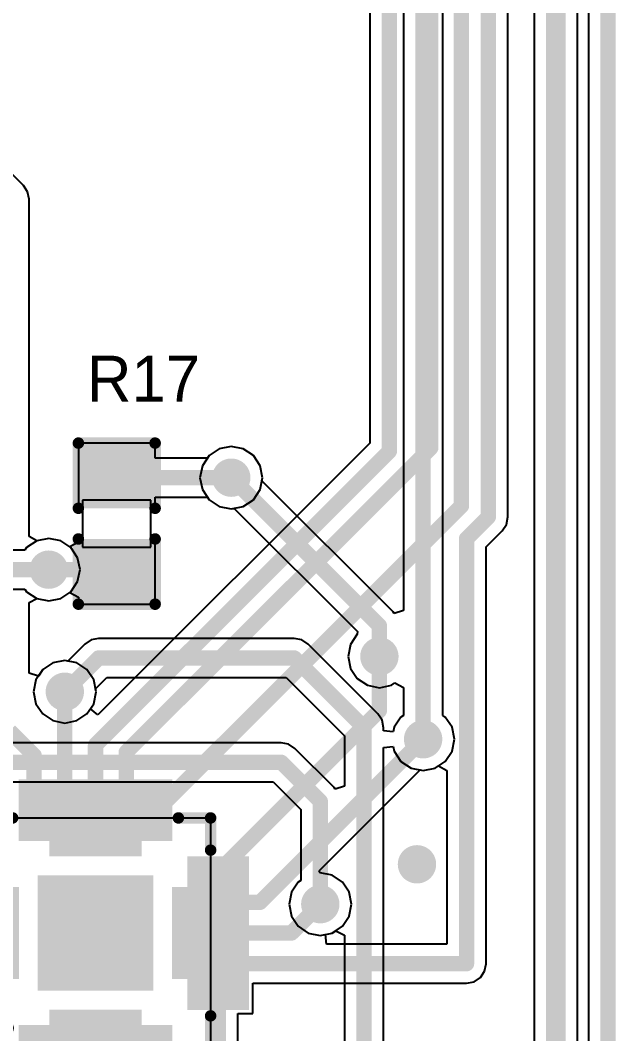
# Model space of a CAD drawing. Extents: x 10.58 to 11.54, y 9.91 to 15.27.
# Drawn here: x 11.234 to 11.539, y 13.486 to 14.007 of the extents above; entities that cross this region are included whole.
import ezdxf

# ---------------------------------------------------------------- set-up
doc = ezdxf.new("R2010")
doc.units = 0
doc.layers.get('0').update_dxf_attribs({"linetype": 'CONTINUOUS'})
for name, color, linetype in [('BOTTOMLAYER', 5, 'CONTINUOUS'), ('KEEPOUTLAYER', 6, 'CONTINUOUS'), ('MULTILAYER', 9, 'CONTINUOUS'), ('TOPLAYER', 1, 'CONTINUOUS'), ('TOPOVERLAY', 2, 'CONTINUOUS'), ('TOPPASTE', 8, 'CONTINUOUS'), ('TOPSOLDER', 216, 'CONTINUOUS'), ('VIAHOLELAYER', 16, 'CONTINUOUS')]:
    doc.layers.add(name, color=color, linetype=linetype)

# ---------------------------------------------------------------- blocks, each defined once
blk = doc.blocks.new('R_0402_43')
at = {"layer": 'TOPLAYER'}
for p, q in [((0.017, 0.0175), (-0.007, 0.0175)), ((-0.007, 0.0175), (-0.007, -0.0175)), ((0.017, -0.0175), (0.017, 0.0175)), ((-0.007, -0.0175), (0.017, -0.0175))]:
    blk.add_line(p, q, dxfattribs=at)
for points in [[(-0.006811, -0.01378), (-0.006811, 0.01378), (-0.030433, -0.01378), (-0.030433, 0.01378)], [(0.040433, -0.01378), (0.040433, 0.01378), (0.016811, -0.01378), (0.016811, 0.01378)]]:
    blk.add_solid(points, dxfattribs=at)
at = {"layer": 'TOPOVERLAY', "const_width": 0.005906}
for points in [[(-0.036339, -0.019685), (-0.036339, 0.019685)], [(-0.002874, 0.019685), (-0.036339, 0.019685)], [(0.046339, 0.019685), (0.012874, 0.019685)], [(0.046339, -0.019685), (0.046339, 0.019685)], [(-0.002874, -0.019685), (-0.036339, -0.019685)], [(0.046339, -0.019685), (0.012874, -0.019685)]]:
    blk.add_lwpolyline(points, dxfattribs=at)
at = {"layer": 'TOPOVERLAY', "const_width": 0.002953}
for points in [[(-0.037815, 0.019685, 1), (-0.034862, 0.019685, 1)], [(-0.037815, 0.019685, 1), (-0.034862, 0.019685, 1)], [(-0.00435, 0.019685, 1), (-0.001398, 0.019685, 1)], [(0.011398, 0.019685, 1), (0.01435, 0.019685, 1)], [(0.044862, 0.019685, 1), (0.047815, 0.019685, 1)], [(0.044862, 0.019685, 1), (0.047815, 0.019685, 1)], [(-0.037815, -0.019685, 1), (-0.034862, -0.019685, 1)], [(-0.037815, -0.019685, 1), (-0.034862, -0.019685, 1)], [(-0.00435, -0.019685, 1), (-0.001398, -0.019685, 1)], [(0.011398, -0.019685, 1), (0.01435, -0.019685, 1)], [(0.044862, -0.019685, 1), (0.047815, -0.019685, 1)], [(0.044862, -0.019685, 1), (0.047815, -0.019685, 1)]]:
    blk.add_lwpolyline(points, format="xyb", close=True, dxfattribs=at)
at = {"layer": 'TOPPASTE'}
for points in [[(-0.006811, -0.01378), (-0.006811, 0.01378), (-0.030433, -0.01378), (-0.030433, 0.01378)], [(0.040433, -0.01378), (0.040433, 0.01378), (0.016811, -0.01378), (0.016811, 0.01378)]]:
    blk.add_solid(points, dxfattribs=at)
at = {"layer": 'TOPSOLDER'}
for points in [[(-0.002811, -0.01778), (-0.002811, 0.01778), (-0.034433, -0.01778), (-0.034433, 0.01778)], [(0.044433, -0.01778), (0.044433, 0.01778), (0.012811, -0.01778), (0.012811, 0.01778)]]:
    blk.add_solid(points, dxfattribs=at)
blk = doc.blocks.new('QFN_20_0_4___62')
at = {"layer": 'TOPLAYER'}
for points in [[(-0.027559, 0.051181), (-0.027559, 0.074803), (-0.035433, 0.051181), (-0.035433, 0.074803)], [(-0.011811, 0.043307), (-0.011811, 0.074803), (-0.019685, 0.043307), (-0.019685, 0.074803)], [(0.003937, 0.043307), (0.003937, 0.074803), (-0.003937, 0.043307), (-0.003937, 0.074803)], [(0.019685, 0.043307), (0.019685, 0.074803), (0.011811, 0.043307), (0.011811, 0.074803)], [(0.035433, 0.051181), (0.035433, 0.074803), (0.027559, 0.051181), (0.027559, 0.074803)], [(-0.074803, 0.027559), (-0.051181, 0.027559), (-0.074803, 0.035433), (-0.051181, 0.035433)], [(0.051181, 0.027559), (0.074803, 0.027559), (0.051181, 0.035433), (0.074803, 0.035433)], [(-0.02559, -0.02559), (0.02559, -0.02559), (-0.02559, 0.02559), (0.02559, 0.02559)], [(-0.074803, 0.011811), (-0.043307, 0.011811), (-0.074803, 0.019685), (-0.043307, 0.019685)], [(0.043307, 0.011811), (0.074803, 0.011811), (0.043307, 0.019685), (0.074803, 0.019685)], [(-0.074803, -0.003937), (-0.043307, -0.003937), (-0.074803, 0.003937), (-0.043307, 0.003937)], [(0.043307, -0.003937), (0.074803, -0.003937), (0.043307, 0.003937), (0.074803, 0.003937)], [(-0.074803, -0.019685), (-0.043307, -0.019685), (-0.074803, -0.011811), (-0.043307, -0.011811)], [(0.043307, -0.019685), (0.074803, -0.019685), (0.043307, -0.011811), (0.074803, -0.011811)], [(-0.074803, -0.035433), (-0.051181, -0.035433), (-0.074803, -0.027559), (-0.051181, -0.027559)], [(0.051181, -0.035433), (0.074803, -0.035433), (0.051181, -0.027559), (0.074803, -0.027559)], [(-0.011811, -0.074803), (-0.011811, -0.043307), (-0.019685, -0.074803), (-0.019685, -0.043307)], [(0.003937, -0.074803), (0.003937, -0.043307), (-0.003937, -0.074803), (-0.003937, -0.043307)], [(0.019685, -0.074803), (0.019685, -0.043307), (0.011811, -0.074803), (0.011811, -0.043307)], [(-0.027559, -0.074803), (-0.027559, -0.051181), (-0.035433, -0.074803), (-0.035433, -0.051181)], [(0.035433, -0.074803), (0.035433, -0.051181), (0.027559, -0.074803), (0.027559, -0.051181)]]:
    blk.add_solid(points, dxfattribs=at)
at = {"layer": 'TOPOVERLAY'}
for points, const_width in [([(-0.060532, 0.059055, 1), (-0.057579, 0.059055, 1)], 0.002953), ([(-0.060532, 0.059055, 1), (-0.057579, 0.059055, 1)], 0.002953), ([(-0.043996, 0.059055, 1), (-0.041043, 0.059055, 1)], 0.002953), ([(0.041043, 0.059055, 1), (0.043996, 0.059055, 1)], 0.002953), ([(0.057579, 0.059055, 1), (0.060532, 0.059055, 1)], 0.002953), ([(0.057579, 0.059055, 1), (0.060532, 0.059055, 1)], 0.002953), ([(-0.060532, 0.04252, 1), (-0.057579, 0.04252, 1)], 0.002953), ([(0.057579, 0.04252, 1), (0.060532, 0.04252, 1)], 0.002953), ([(-0.060532, -0.04252, 1), (-0.057579, -0.04252, 1)], 0.002953), ([(0.057579, -0.04252, 1), (0.060532, -0.04252, 1)], 0.002953), ([(-0.044882, -0.048819, 1), (-0.052756, -0.048819, 1)], 0.006), ([(-0.054256, -0.048819, 1), (-0.051256, -0.048819, 1)], 0.003), ([(-0.046382, -0.048819, 1), (-0.043382, -0.048819, 1)], 0.003), ([(-0.060532, -0.059055, 1), (-0.057579, -0.059055, 1)], 0.002953), ([(-0.060532, -0.059055, 1), (-0.057579, -0.059055, 1)], 0.002953), ([(-0.043602, -0.059055, 1), (-0.04065, -0.059055, 1)], 0.002953), ([(0.041043, -0.059055, 1), (0.043996, -0.059055, 1)], 0.002953), ([(0.057579, -0.059055, 1), (0.060532, -0.059055, 1)], 0.002953), ([(0.057579, -0.059055, 1), (0.060532, -0.059055, 1)], 0.002953), ([(-0.066142, -0.067716, 1), (-0.074016, -0.067716, 1)], 0.007874), ([(-0.075984, -0.067716, 1), (-0.072047, -0.067716, 1)], 0.003937), ([(-0.06811, -0.067716, 1), (-0.064173, -0.067716, 1)], 0.003937)]:
    blk.add_lwpolyline(points, format="xyb", close=True, dxfattribs=dict(at, const_width=const_width))
at = {"layer": 'TOPOVERLAY', "const_width": 0.005906}
for points in [[(-0.059055, 0.04252), (-0.059055, 0.059055)], [(-0.059055, 0.059055), (-0.04252, 0.059055)], [(0.04252, 0.059055), (0.059055, 0.059055)], [(0.059055, 0.04252), (0.059055, 0.059055)], [(-0.059055, -0.059055), (-0.059055, -0.04252)], [(0.059055, -0.059055), (0.059055, -0.04252)], [(-0.059055, -0.059055), (-0.042126, -0.059055)], [(0.04252, -0.059055), (0.059055, -0.059055)]]:
    blk.add_lwpolyline(points, dxfattribs=at)
at = {"layer": 'TOPPASTE'}
for points in [[(-0.027559, 0.051181), (-0.027559, 0.074803), (-0.035433, 0.051181), (-0.035433, 0.074803)], [(-0.011811, 0.043307), (-0.011811, 0.074803), (-0.019685, 0.043307), (-0.019685, 0.074803)], [(0.003937, 0.043307), (0.003937, 0.074803), (-0.003937, 0.043307), (-0.003937, 0.074803)], [(0.019685, 0.043307), (0.019685, 0.074803), (0.011811, 0.043307), (0.011811, 0.074803)], [(0.035433, 0.051181), (0.035433, 0.074803), (0.027559, 0.051181), (0.027559, 0.074803)], [(-0.074803, 0.027559), (-0.051181, 0.027559), (-0.074803, 0.035433), (-0.051181, 0.035433)], [(0.051181, 0.027559), (0.074803, 0.027559), (0.051181, 0.035433), (0.074803, 0.035433)], [(-0.02559, -0.02559), (0.02559, -0.02559), (-0.02559, 0.02559), (0.02559, 0.02559)], [(-0.074803, 0.011811), (-0.043307, 0.011811), (-0.074803, 0.019685), (-0.043307, 0.019685)], [(0.043307, 0.011811), (0.074803, 0.011811), (0.043307, 0.019685), (0.074803, 0.019685)], [(-0.074803, -0.003937), (-0.043307, -0.003937), (-0.074803, 0.003937), (-0.043307, 0.003937)], [(0.043307, -0.003937), (0.074803, -0.003937), (0.043307, 0.003937), (0.074803, 0.003937)], [(-0.074803, -0.019685), (-0.043307, -0.019685), (-0.074803, -0.011811), (-0.043307, -0.011811)], [(0.043307, -0.019685), (0.074803, -0.019685), (0.043307, -0.011811), (0.074803, -0.011811)], [(-0.074803, -0.035433), (-0.051181, -0.035433), (-0.074803, -0.027559), (-0.051181, -0.027559)], [(0.051181, -0.035433), (0.074803, -0.035433), (0.051181, -0.027559), (0.074803, -0.027559)], [(-0.011811, -0.074803), (-0.011811, -0.043307), (-0.019685, -0.074803), (-0.019685, -0.043307)], [(0.003937, -0.074803), (0.003937, -0.043307), (-0.003937, -0.074803), (-0.003937, -0.043307)], [(0.019685, -0.074803), (0.019685, -0.043307), (0.011811, -0.074803), (0.011811, -0.043307)], [(-0.027559, -0.074803), (-0.027559, -0.051181), (-0.035433, -0.074803), (-0.035433, -0.051181)], [(0.035433, -0.074803), (0.035433, -0.051181), (0.027559, -0.074803), (0.027559, -0.051181)]]:
    blk.add_solid(points, dxfattribs=at)
at = {"layer": 'TOPSOLDER'}
for points in [[(-0.023559, 0.047181), (-0.023559, 0.078803), (-0.039433, 0.047181), (-0.039433, 0.078803)], [(-0.007811, 0.039307), (-0.007811, 0.078803), (-0.023685, 0.039307), (-0.023685, 0.078803)], [(0.007937, 0.039307), (0.007937, 0.078803), (-0.007937, 0.039307), (-0.007937, 0.078803)], [(0.023685, 0.039307), (0.023685, 0.078803), (0.007811, 0.039307), (0.007811, 0.078803)], [(0.039433, 0.047181), (0.039433, 0.078803), (0.023559, 0.047181), (0.023559, 0.078803)], [(-0.078803, 0.023559), (-0.047181, 0.023559), (-0.078803, 0.039433), (-0.047181, 0.039433)], [(0.047181, 0.023559), (0.078803, 0.023559), (0.047181, 0.039433), (0.078803, 0.039433)], [(-0.02959, -0.02959), (0.02959, -0.02959), (-0.02959, 0.02959), (0.02959, 0.02959)], [(-0.078803, 0.007811), (-0.039307, 0.007811), (-0.078803, 0.023685), (-0.039307, 0.023685)], [(0.039307, 0.007811), (0.078803, 0.007811), (0.039307, 0.023685), (0.078803, 0.023685)], [(-0.078803, -0.007937), (-0.039307, -0.007937), (-0.078803, 0.007937), (-0.039307, 0.007937)], [(0.039307, -0.007937), (0.078803, -0.007937), (0.039307, 0.007937), (0.078803, 0.007937)], [(-0.078803, -0.023685), (-0.039307, -0.023685), (-0.078803, -0.007811), (-0.039307, -0.007811)], [(0.039307, -0.023685), (0.078803, -0.023685), (0.039307, -0.007811), (0.078803, -0.007811)], [(-0.078803, -0.039433), (-0.047181, -0.039433), (-0.078803, -0.023559), (-0.047181, -0.023559)], [(0.047181, -0.039433), (0.078803, -0.039433), (0.047181, -0.023559), (0.078803, -0.023559)], [(-0.007811, -0.078803), (-0.007811, -0.039307), (-0.023685, -0.078803), (-0.023685, -0.039307)], [(0.007937, -0.078803), (0.007937, -0.039307), (-0.007937, -0.078803), (-0.007937, -0.039307)], [(0.023685, -0.078803), (0.023685, -0.039307), (0.007811, -0.078803), (0.007811, -0.039307)], [(-0.023559, -0.078803), (-0.023559, -0.047181), (-0.039433, -0.078803), (-0.039433, -0.047181)], [(0.039433, -0.078803), (0.039433, -0.047181), (0.023559, -0.078803), (0.023559, -0.047181)]]:
    blk.add_solid(points, dxfattribs=at)

msp = doc.modelspace()

# ---------------------------------------------------------------- linework, layer by layer
at = {"layer": 'BOTTOMLAYER'}
for p, q in [((11.525096, 15.092065), (11.525096, 12.651505)), ((11.450284, 13.649768), (11.450284, 14.920951)), ((11.430213, 14.916794), (11.430213, 13.703563)), ((11.335679, 13.78662), (11.33047, 13.783139)), ((11.341823, 13.787842), (11.335679, 13.78662)), ((11.347968, 13.78662), (11.341823, 13.787842)), ((11.353177, 13.783139), (11.347968, 13.78662)), ((11.33047, 13.783139), (11.326989, 13.77793)), ((11.356658, 13.77793), (11.353177, 13.783139)), ((11.326989, 13.77793), (11.325767, 13.771786)), ((11.35788, 13.771786), (11.356658, 13.77793)), ((11.325767, 13.771786), (11.326989, 13.765641)), ((11.357571, 13.77023), (11.35788, 13.771786)), ((11.424904, 13.702897), (11.357571, 13.77023)), ((11.326989, 13.765641), (11.33047, 13.760432)), ((11.33047, 13.760432), (11.335679, 13.756951)), ((11.335679, 13.756951), (11.341823, 13.755729)), ((11.341823, 13.755729), (11.343379, 13.756038)), ((11.343379, 13.756038), (11.406593, 13.692824)), ((11.242015, 13.739413), (11.236806, 13.735932)), ((11.24816, 13.740635), (11.242015, 13.739413)), ((11.254304, 13.739413), (11.24816, 13.740635)), ((11.259513, 13.735932), (11.254304, 13.739413)), ((11.235925, 13.734614), (11.215512, 13.734614)), ((11.236806, 13.735932), (11.235925, 13.734614)), ((11.262994, 13.730723), (11.259513, 13.735932)), ((11.264216, 13.724579), (11.262994, 13.730723)), ((11.262994, 13.718434), (11.264216, 13.724579)), ((11.259513, 13.713225), (11.262994, 13.718434)), ((11.215512, 13.714543), (11.235925, 13.714543)), ((11.235925, 13.714543), (11.236806, 13.713225)), ((11.236806, 13.713225), (11.242015, 13.709744)), ((11.254304, 13.709744), (11.259513, 13.713225)), ((11.242015, 13.709744), (11.24816, 13.708522)), ((11.24816, 13.708522), (11.254304, 13.709744)), ((11.425429, 13.702112), (11.424904, 13.702897)), ((11.430213, 13.703563), (11.425429, 13.702112)), ((11.406454, 13.691407), (11.402973, 13.686198)), ((11.406593, 13.692824), (11.406454, 13.691407)), ((11.266658, 13.686362), (11.257966, 13.67767)), ((11.269914, 13.688537), (11.266658, 13.686362)), ((11.273754, 13.689301), (11.269914, 13.688537)), ((11.374107, 13.689301), (11.273754, 13.689301)), ((11.377947, 13.688537), (11.374107, 13.689301)), ((11.381203, 13.686362), (11.377947, 13.688537)), ((11.41703, 13.650535), (11.381203, 13.686362)), ((11.402973, 13.686198), (11.401751, 13.680053)), ((11.401751, 13.680053), (11.402973, 13.673909)), ((11.250266, 13.676757), (11.245057, 13.673276)), ((11.256411, 13.677979), (11.250266, 13.676757)), ((11.257966, 13.67767), (11.256411, 13.677979)), ((11.245057, 13.673276), (11.241577, 13.668067)), ((11.272158, 13.663478), (11.277911, 13.669231)), ((11.277911, 13.669231), (11.36995, 13.669231)), ((11.36995, 13.669231), (11.399898, 13.639282)), ((11.402973, 13.673909), (11.406454, 13.6687)), ((11.241577, 13.668067), (11.240354, 13.661923)), ((11.406454, 13.6687), (11.411663, 13.665219)), ((11.411663, 13.665219), (11.417808, 13.663997)), ((11.417808, 13.663997), (11.423952, 13.665219)), ((11.423952, 13.665219), (11.425804, 13.666456)), ((11.425804, 13.666456), (11.430213, 13.664099)), ((11.430213, 13.664099), (11.430213, 13.649768)), ((11.240354, 13.661923), (11.241577, 13.655778)), ((11.271245, 13.655778), (11.272467, 13.661923)), ((11.272467, 13.661923), (11.272158, 13.663478)), ((11.241577, 13.655778), (11.245057, 13.650569)), ((11.267765, 13.650569), (11.271245, 13.655778)), ((11.245057, 13.650569), (11.250266, 13.647088)), ((11.262555, 13.647088), (11.267765, 13.650569)), ((11.418483, 13.64836), (11.41703, 13.650535)), ((11.419205, 13.647279), (11.418483, 13.64836)), ((11.428895, 13.648887), (11.425414, 13.643678)), ((11.430213, 13.649768), (11.428895, 13.648887)), ((11.451602, 13.648887), (11.450284, 13.649768)), ((11.455083, 13.643678), (11.451602, 13.648887)), ((11.250266, 13.647088), (11.256411, 13.645866)), ((11.256411, 13.645866), (11.262555, 13.647088)), ((11.419969, 13.643439), (11.419205, 13.647279)), ((11.419969, 13.641808), (11.419969, 13.643439)), ((11.425414, 13.643678), (11.424945, 13.641318)), ((11.456305, 13.637534), (11.455083, 13.643678)), ((11.399898, 13.639282), (11.399898, 13.613406)), ((11.424945, 13.641318), (11.419969, 13.641808)), ((11.367414, 13.635758), (11.116263, 13.635758)), ((11.371254, 13.634994), (11.367414, 13.635758)), ((11.37451, 13.632819), (11.371254, 13.634994)), ((11.394589, 13.61274), (11.37451, 13.632819)), ((11.419969, 13.633259), (11.424945, 13.633749)), ((11.419969, 13.21746), (11.419969, 13.633259)), ((11.424945, 13.633749), (11.425414, 13.631389)), ((11.455083, 13.631389), (11.456305, 13.637534)), ((11.425414, 13.631389), (11.428895, 13.62618)), ((11.451602, 13.62618), (11.455083, 13.631389)), ((11.428895, 13.62618), (11.434104, 13.622699)), ((11.434104, 13.622699), (11.440249, 13.621477)), ((11.440249, 13.621477), (11.446393, 13.622699)), ((11.446393, 13.622699), (11.451602, 13.62618)), ((11.116263, 13.615687), (11.363257, 13.615687)), ((11.363257, 13.615687), (11.377457, 13.601487)), ((11.395114, 13.611954), (11.394589, 13.61274)), ((11.399898, 13.613406), (11.395114, 13.611954)), ((11.377457, 13.601487), (11.377457, 13.565123)), ((11.377457, 13.565123), (11.376139, 13.564242)), ((11.376139, 13.564242), (11.372658, 13.559033)), ((11.372658, 13.559033), (11.371436, 13.552888)), ((11.371436, 13.552888), (11.372658, 13.546743)), ((11.372658, 13.546743), (11.376139, 13.541534)), ((11.376139, 13.541534), (11.381348, 13.538054)), ((11.393637, 13.538054), (11.395489, 13.539291)), ((11.395489, 13.539291), (11.399898, 13.536934)), ((11.381348, 13.538054), (11.387493, 13.536831)), ((11.387493, 13.536831), (11.393637, 13.538054)), ((11.399898, 13.536934), (11.399898, 13.21746))]:
    msp.add_line(p, q, dxfattribs=at)
at = {"layer": 'BOTTOMLAYER', "const_width": 0.007874}
for points in [[(11.440249, 13.637534), (11.440249, 14.920951)], [(11.341823, 13.771786), (11.417808, 13.695801)], [(11.203278, 13.724579), (11.24816, 13.724579)], [(11.417808, 13.680053), (11.417808, 13.695801)], [(11.256411, 13.661923), (11.273754, 13.679266)], [(11.273754, 13.679266), (11.374107, 13.679266)], [(11.374107, 13.679266), (11.409934, 13.643439)], [(11.409934, 13.205226), (11.409934, 13.643439)], [(11.104028, 13.625723), (11.367414, 13.625723)], [(11.367414, 13.625723), (11.387493, 13.605644)], [(11.387493, 13.552888), (11.387493, 13.605644)]]:
    msp.add_lwpolyline(points, dxfattribs=at)
at = {"layer": 'BOTTOMLAYER'}
for points, const_width in [([(11.336902, 13.771786, 1), (11.346745, 13.771786, 1)], 0.009843), ([(11.339855, 13.771786, 1), (11.343792, 13.771786, 1)], 0.003937), ([(11.243239, 13.724579, 1), (11.253081, 13.724579, 1)], 0.009843), ([(11.246191, 13.724579, 1), (11.250128, 13.724579, 1)], 0.003937), ([(11.415839, 13.695801, 1), (11.419776, 13.695801, 1)], 0.003937), ([(11.415839, 13.695801, 1), (11.419776, 13.695801, 1)], 0.003937), ([(11.412886, 13.680053, 1), (11.422729, 13.680053, 1)], 0.009843), ([(11.271786, 13.679266, 1), (11.275723, 13.679266, 1)], 0.003937), ([(11.271786, 13.679266, 1), (11.275723, 13.679266, 1)], 0.003937), ([(11.372138, 13.679266, 1), (11.376075, 13.679266, 1)], 0.003937), ([(11.372138, 13.679266, 1), (11.376075, 13.679266, 1)], 0.003937), ([(11.415839, 13.680053, 1), (11.419776, 13.680053, 1)], 0.003937), ([(11.25149, 13.661923, 1), (11.261332, 13.661923, 1)], 0.009843), ([(11.254442, 13.661923, 1), (11.258379, 13.661923, 1)], 0.003937), ([(11.407965, 13.643439, 1), (11.411902, 13.643439, 1)], 0.003937), ([(11.407965, 13.643439, 1), (11.411902, 13.643439, 1)], 0.003937), ([(11.435327, 13.637534, 1), (11.44517, 13.637534, 1)], 0.009843), ([(11.43828, 13.637534, 1), (11.442217, 13.637534, 1)], 0.003937), ([(11.365445, 13.625723, 1), (11.369382, 13.625723, 1)], 0.003937), ([(11.365445, 13.625723, 1), (11.369382, 13.625723, 1)], 0.003937), ([(11.385524, 13.605644, 1), (11.389461, 13.605644, 1)], 0.003937), ([(11.385524, 13.605644, 1), (11.389461, 13.605644, 1)], 0.003937), ([(11.432178, 13.57336, 1), (11.44202, 13.57336, 1)], 0.009843), ([(11.253831, 13.551707, 1), (11.263674, 13.551707, 1)], 0.009843), ([(11.280603, 13.551707, 1), (11.290445, 13.551707, 1)], 0.009843), ([(11.382571, 13.552888, 1), (11.392414, 13.552888, 1)], 0.009843), ([(11.385524, 13.552888, 1), (11.389461, 13.552888, 1)], 0.003937), ([(11.253831, 13.526116, 1), (11.263674, 13.526116, 1)], 0.009843), ([(11.280603, 13.526116, 1), (11.290445, 13.526116, 1)], 0.009843)]:
    msp.add_lwpolyline(points, format="xyb", close=True, dxfattribs=dict(at, const_width=const_width))
at = {"layer": 'KEEPOUTLAYER', "const_width": 0.007874}
msp.add_lwpolyline([(11.535131, 12.641469), (11.535131, 15.102101)], dxfattribs=at)
at = {"layer": 'MULTILAYER', "const_width": 0.009843}
for points in [[(11.336902, 13.771786, 1), (11.346745, 13.771786, 1)], [(11.243239, 13.724579, 1), (11.253081, 13.724579, 1)], [(11.412886, 13.680053, 1), (11.422729, 13.680053, 1)], [(11.25149, 13.661923, 1), (11.261332, 13.661923, 1)], [(11.435327, 13.637534, 1), (11.44517, 13.637534, 1)], [(11.432178, 13.57336, 1), (11.44202, 13.57336, 1)], [(11.253831, 13.551707, 1), (11.263674, 13.551707, 1)], [(11.280603, 13.551707, 1), (11.290445, 13.551707, 1)], [(11.382571, 13.552888, 1), (11.392414, 13.552888, 1)], [(11.253831, 13.526116, 1), (11.263674, 13.526116, 1)], [(11.280603, 13.526116, 1), (11.290445, 13.526116, 1)]]:
    msp.add_lwpolyline(points, format="xyb", close=True, dxfattribs=at)
at = {"layer": 'TOPLAYER'}
for p, q in [((11.525096, 15.092065), (11.525096, 13.314222)), ((11.519478, 13.316315), (11.519478, 14.813911)), ((11.49724, 14.809306), (11.49724, 13.341999)), ((11.483748, 13.751664), (11.483748, 14.796559)), ((11.41289, 14.106212), (11.41289, 13.789524)), ((11.23514, 13.921795), (11.184755, 13.97218)), ((11.237315, 13.918539), (11.23514, 13.921795)), ((11.238079, 13.914699), (11.237315, 13.918539)), ((11.237315, 13.918539), (11.237315, 13.918539)), ((11.237315, 13.918539), (11.237315, 13.918539)), ((11.237315, 13.918539), (11.237315, 13.918539)), ((11.237315, 13.918539), (11.237315, 13.918539)), ((11.237315, 13.918539), (11.237315, 13.918539)), ((11.237315, 13.918539), (11.237315, 13.918539)), ((11.237315, 13.918539), (11.237315, 13.918539)), ((11.237315, 13.918539), (11.237315, 13.918539)), ((11.237315, 13.918539), (11.237315, 13.918539)), ((11.237315, 13.918539), (11.237315, 13.918539)), ((11.237315, 13.918539), (11.237315, 13.918539)), ((11.237315, 13.918539), (11.237315, 13.918539)), ((11.237315, 13.918539), (11.237315, 13.918539)), ((11.237315, 13.918539), (11.237315, 13.918539)), ((11.237315, 13.918539), (11.237315, 13.918539)), ((11.237315, 13.918539), (11.237315, 13.918539)), ((11.237315, 13.918539), (11.237315, 13.918539)), ((11.237315, 13.918539), (11.237315, 13.918539)), ((11.237315, 13.918539), (11.237315, 13.918539)), ((11.238079, 13.741517), (11.238079, 13.914699)), ((11.302744, 13.789539), (11.263374, 13.789539)), ((11.263374, 13.789539), (11.263374, 13.754106)), ((11.41289, 13.789524), (11.273374, 13.650007)), ((11.302744, 13.781821), (11.302744, 13.789539)), ((11.335679, 13.78662), (11.33047, 13.783139)), ((11.341823, 13.787842), (11.335679, 13.78662)), ((11.347968, 13.78662), (11.341823, 13.787842)), ((11.353177, 13.783139), (11.347968, 13.78662)), ((11.329589, 13.781821), (11.302744, 13.781821)), ((11.33047, 13.783139), (11.329589, 13.781821)), ((11.356658, 13.77793), (11.353177, 13.783139)), ((11.35788, 13.771786), (11.356658, 13.77793)), ((11.356658, 13.765641), (11.35788, 13.771786)), ((11.353177, 13.760432), (11.356658, 13.765641)), ((11.302744, 13.754106), (11.302744, 13.76175)), ((11.302744, 13.76175), (11.329589, 13.76175)), ((11.329589, 13.76175), (11.33047, 13.760432)), ((11.33047, 13.760432), (11.335679, 13.756951)), ((11.347968, 13.756951), (11.353177, 13.760432)), ((11.263374, 13.754106), (11.265559, 13.754106)), ((11.265559, 13.754106), (11.265559, 13.742295)), ((11.300559, 13.742295), (11.300559, 13.754106)), ((11.300559, 13.754106), (11.302744, 13.754106)), ((11.335679, 13.756951), (11.341823, 13.755729)), ((11.341823, 13.755729), (11.347968, 13.756951)), ((11.480809, 13.744568), (11.482985, 13.747823)), ((11.482985, 13.747823), (11.483748, 13.751664)), ((11.483748, 13.751664), (11.483748, 13.751664)), ((11.483748, 13.751664), (11.483748, 13.751664)), ((11.483748, 13.751664), (11.483748, 13.751664)), ((11.483748, 13.751664), (11.483748, 13.751664)), ((11.483748, 13.751664), (11.483748, 13.751664)), ((11.483748, 13.751664), (11.483749, 13.751664)), ((11.483749, 13.751664), (11.483748, 13.751664)), ((11.483749, 13.751664), (11.483749, 13.751664)), ((11.483749, 13.751664), (11.483749, 13.751664)), ((11.483749, 13.751664), (11.483749, 13.751664)), ((11.483749, 13.751664), (11.483749, 13.751664)), ((11.483749, 13.751664), (11.483749, 13.751664)), ((11.483749, 13.751664), (11.483749, 13.751664)), ((11.483749, 13.751664), (11.483749, 13.751664)), ((11.483749, 13.751664), (11.483749, 13.751664)), ((11.483749, 13.751664), (11.483749, 13.751664)), ((11.483749, 13.751664), (11.483749, 13.751664)), ((11.483749, 13.751664), (11.483749, 13.751664)), ((11.483749, 13.751664), (11.483749, 13.751664)), ((11.483749, 13.751664), (11.483749, 13.751664)), ((11.483749, 13.751664), (11.483749, 13.751664)), ((11.483749, 13.751664), (11.483749, 13.751664)), ((11.483749, 13.751664), (11.483749, 13.751664)), ((11.483749, 13.751664), (11.483749, 13.751664)), ((11.483749, 13.751664), (11.483749, 13.751664)), ((11.483749, 13.751664), (11.483749, 13.751664)), ((11.483749, 13.751664), (11.483749, 13.751664)), ((11.483749, 13.751664), (11.483749, 13.751664)), ((11.483749, 13.751664), (11.483749, 13.751664)), ((11.483749, 13.751664), (11.483749, 13.751664)), ((11.483749, 13.751664), (11.483749, 13.751664)), ((11.483749, 13.751664), (11.483749, 13.751664)), ((11.483749, 13.751664), (11.483749, 13.751664)), ((11.483749, 13.751664), (11.483749, 13.751664)), ((11.265559, 13.742295), (11.263374, 13.742295)), ((11.263374, 13.742295), (11.263374, 13.738656)), ((11.302744, 13.742295), (11.300559, 13.742295)), ((11.302744, 13.706862), (11.302744, 13.742295)), ((11.472551, 13.73631), (11.480809, 13.744568)), ((11.242015, 13.739413), (11.238079, 13.741517)), ((11.24816, 13.740635), (11.242015, 13.739413)), ((11.254304, 13.739413), (11.24816, 13.740635)), ((11.258964, 13.736299), (11.254304, 13.739413)), ((11.263374, 13.738656), (11.258964, 13.736299)), ((11.472551, 13.522353), (11.472551, 13.73631)), ((11.254304, 13.709744), (11.258964, 13.712858)), ((11.258964, 13.712858), (11.263374, 13.710501)), ((11.238079, 13.70764), (11.242015, 13.709744)), ((11.238079, 13.671445), (11.238079, 13.70764)), ((11.242015, 13.709744), (11.24816, 13.708522)), ((11.24816, 13.708522), (11.254304, 13.709744)), ((11.263374, 13.710501), (11.263374, 13.706862)), ((11.263374, 13.706862), (11.302744, 13.706862)), ((11.250266, 13.676757), (11.245057, 13.673276)), ((11.256411, 13.677979), (11.250266, 13.676757)), ((11.262555, 13.676757), (11.256411, 13.677979)), ((11.267765, 13.673276), (11.262555, 13.676757)), ((11.242864, 13.669994), (11.238079, 13.671445)), ((11.245057, 13.673276), (11.242864, 13.669994)), ((11.271245, 13.668067), (11.267765, 13.673276)), ((11.272467, 13.661923), (11.271245, 13.668067)), ((11.271245, 13.655778), (11.272467, 13.661923)), ((11.269509, 13.653179), (11.271245, 13.655778)), ((11.273374, 13.650007), (11.269509, 13.653179)), ((11.440249, 13.621477), (11.446393, 13.622699)), ((11.446393, 13.622699), (11.448071, 13.623821)), ((11.448071, 13.623821), (11.452481, 13.621464)), ((11.386921, 13.570014), (11.438693, 13.621787)), ((11.438693, 13.621787), (11.440249, 13.621477)), ((11.452481, 13.621464), (11.452481, 13.532388)), ((11.213104, 13.597156), (11.331214, 13.597156)), ((11.331214, 13.597156), (11.331214, 13.479045)), ((11.387493, 13.568945), (11.386921, 13.570014)), ((11.393637, 13.567722), (11.387493, 13.568945)), ((11.398846, 13.564242), (11.393637, 13.567722)), ((11.402327, 13.559033), (11.398846, 13.564242)), ((11.403549, 13.552888), (11.402327, 13.559033)), ((11.402327, 13.546743), (11.403549, 13.552888)), ((11.398846, 13.541534), (11.402327, 13.546743)), ((11.393637, 13.538054), (11.398846, 13.541534)), ((11.390169, 13.537364), (11.393637, 13.538054)), ((11.390659, 13.532388), (11.390169, 13.537364)), ((11.452481, 13.532388), (11.390659, 13.532388)), ((11.469612, 13.515257), (11.471788, 13.518512)), ((11.471788, 13.518512), (11.472551, 13.522353)), ((11.462516, 13.512317), (11.466356, 13.513081)), ((11.466356, 13.513081), (11.469612, 13.515257)), ((11.352867, 13.496762), (11.352867, 13.512317)), ((11.352867, 13.512317), (11.462516, 13.512317)), ((11.345186, 13.427707), (11.345186, 13.496762)), ((11.345186, 13.496762), (11.352867, 13.496762))]:
    msp.add_line(p, q, dxfattribs=at)
for points, const_width in [([(11.508359, 13.298801), (11.508359, 14.813912)], 0.01), ([(11.473713, 13.751664), (11.473713, 14.808794)], 0.007874), ([(11.459934, 13.757371), (11.459934, 14.52651)], 0.007874), ([(11.444186, 13.78714), (11.444186, 14.307612)], 0.007874), ([(11.422926, 13.785367), (11.422926, 14.110368)], 0.007874), ([(11.272159, 13.6346), (11.422926, 13.785367)], 0.007874), ([(11.287907, 13.630861), (11.444186, 13.78714)], 0.007874), ([(11.283096, 13.771786), (11.341823, 13.771786)], 0.007874), ([(11.303655, 13.601093), (11.459934, 13.757371)], 0.007874), ([(11.462516, 13.740467), (11.473713, 13.751664)], 0.007874), ([(11.462516, 13.522353), (11.462516, 13.740467)], 0.007874), ([(11.24816, 13.724579), (11.283059, 13.724579)], 0.007874), ([(11.417808, 13.652253), (11.417808, 13.680053)], 0.007874), ([(11.256411, 13.597156), (11.256411, 13.661923)], 0.007874), ([(11.335151, 13.569597), (11.417808, 13.652253)], 0.007874), ([(11.228044, 13.641864), (11.240663, 13.629245)], 0.007874), ([(11.272159, 13.597156), (11.272159, 13.6346)], 0.007874), ([(11.356564, 13.553849), (11.440249, 13.637534)], 0.007874), ([(11.240663, 13.601093), (11.240663, 13.629245)], 0.007874), ([(11.287907, 13.597156), (11.287907, 13.630861)], 0.007874), ([(11.331214, 13.553849), (11.356564, 13.553849)], 0.007874), ([(11.372705, 13.538101), (11.387493, 13.552888)], 0.007874), ([(11.331214, 13.538101), (11.372705, 13.538101)], 0.007874), ([(11.331214, 13.522353), (11.462516, 13.522353)], 0.007874), ([(11.335151, 13.415507), (11.335151, 13.506604)], 0.007874)]:
    msp.add_lwpolyline(points, dxfattribs=dict(at, const_width=const_width))
for points, const_width in [([(11.420957, 13.785367, 1), (11.424894, 13.785367, 1)], 0.003937), ([(11.420957, 13.785367, 1), (11.424894, 13.785367, 1)], 0.003937), ([(11.442217, 13.78714, 1), (11.446154, 13.78714, 1)], 0.003937), ([(11.442217, 13.78714, 1), (11.446154, 13.78714, 1)], 0.003937), ([(11.336902, 13.771786, 1), (11.346745, 13.771786, 1)], 0.009843), ([(11.281127, 13.771786, 1), (11.285064, 13.771786, 1)], 0.003937), ([(11.339855, 13.771786, 1), (11.343792, 13.771786, 1)], 0.003937), ([(11.457965, 13.757371, 1), (11.461902, 13.757371, 1)], 0.003937), ([(11.457965, 13.757371, 1), (11.461902, 13.757371, 1)], 0.003937), ([(11.471745, 13.751664, 1), (11.475682, 13.751664, 1)], 0.003937), ([(11.471745, 13.751664, 1), (11.475682, 13.751664, 1)], 0.003937), ([(11.460548, 13.740467, 1), (11.464485, 13.740467, 1)], 0.003937), ([(11.460548, 13.740467, 1), (11.464485, 13.740467, 1)], 0.003937), ([(11.243239, 13.724579, 1), (11.253081, 13.724579, 1)], 0.009843), ([(11.246191, 13.724579, 1), (11.250128, 13.724579, 1)], 0.003937), ([(11.28109, 13.724579, 1), (11.285027, 13.724579, 1)], 0.003937), ([(11.412886, 13.680053, 1), (11.422729, 13.680053, 1)], 0.009843), ([(11.415839, 13.680053, 1), (11.419776, 13.680053, 1)], 0.003937), ([(11.25149, 13.661923, 1), (11.261332, 13.661923, 1)], 0.009843), ([(11.254442, 13.661923, 1), (11.258379, 13.661923, 1)], 0.003937), ([(11.415839, 13.652253, 1), (11.419776, 13.652253, 1)], 0.003937), ([(11.415839, 13.652253, 1), (11.419776, 13.652253, 1)], 0.003937), ([(11.435327, 13.637534, 1), (11.44517, 13.637534, 1)], 0.009843), ([(11.27019, 13.6346, 1), (11.274127, 13.6346, 1)], 0.003937), ([(11.27019, 13.6346, 1), (11.274127, 13.6346, 1)], 0.003937), ([(11.43828, 13.637534, 1), (11.442217, 13.637534, 1)], 0.003937), ([(11.238694, 13.629245, 1), (11.242631, 13.629245, 1)], 0.003937), ([(11.238694, 13.629245, 1), (11.242631, 13.629245, 1)], 0.003937), ([(11.285938, 13.630861, 1), (11.289875, 13.630861, 1)], 0.003937), ([(11.285938, 13.630861, 1), (11.289875, 13.630861, 1)], 0.003937), ([(11.238694, 13.601093, 1), (11.242631, 13.601093, 1)], 0.003937), ([(11.301686, 13.601093, 1), (11.305623, 13.601093, 1)], 0.003937), ([(11.254442, 13.597156, 1), (11.258379, 13.597156, 1)], 0.003937), ([(11.27019, 13.597156, 1), (11.274127, 13.597156, 1)], 0.003937), ([(11.285938, 13.597156, 1), (11.289875, 13.597156, 1)], 0.003937), ([(11.432178, 13.57336, 1), (11.44202, 13.57336, 1)], 0.009843), ([(11.333182, 13.569597, 1), (11.337119, 13.569597, 1)], 0.003937), ([(11.253831, 13.551707, 1), (11.263674, 13.551707, 1)], 0.009843), ([(11.280603, 13.551707, 1), (11.290445, 13.551707, 1)], 0.009843), ([(11.382571, 13.552888, 1), (11.392414, 13.552888, 1)], 0.009843), ([(11.329245, 13.553849, 1), (11.333182, 13.553849, 1)], 0.003937), ([(11.354595, 13.553849, 1), (11.358532, 13.553849, 1)], 0.003937), ([(11.354595, 13.553849, 1), (11.358532, 13.553849, 1)], 0.003937), ([(11.385524, 13.552888, 1), (11.389461, 13.552888, 1)], 0.003937), ([(11.329245, 13.538101, 1), (11.333182, 13.538101, 1)], 0.003937), ([(11.370737, 13.538101, 1), (11.374674, 13.538101, 1)], 0.003937), ([(11.370737, 13.538101, 1), (11.374674, 13.538101, 1)], 0.003937), ([(11.253831, 13.526116, 1), (11.263674, 13.526116, 1)], 0.009843), ([(11.280603, 13.526116, 1), (11.290445, 13.526116, 1)], 0.009843), ([(11.329245, 13.522353, 1), (11.333182, 13.522353, 1)], 0.003937), ([(11.460548, 13.522353, 1), (11.464485, 13.522353, 1)], 0.003937), ([(11.460548, 13.522353, 1), (11.464485, 13.522353, 1)], 0.003937), ([(11.333182, 13.506604, 1), (11.337119, 13.506604, 1)], 0.003937)]:
    msp.add_lwpolyline(points, format="xyb", close=True, dxfattribs=dict(at, const_width=const_width))
at = {"layer": 'VIAHOLELAYER', "const_width": 0.005906}
for points in [[(11.338871, 13.771786, 1), (11.344776, 13.771786, 1)], [(11.245207, 13.724579, 1), (11.251112, 13.724579, 1)], [(11.414855, 13.680053, 1), (11.42076, 13.680053, 1)], [(11.253458, 13.661923, 1), (11.259363, 13.661923, 1)], [(11.437296, 13.637534, 1), (11.443201, 13.637534, 1)], [(11.434146, 13.57336, 1), (11.440052, 13.57336, 1)], [(11.2558, 13.551707, 1), (11.261705, 13.551707, 1)], [(11.282571, 13.551707, 1), (11.288477, 13.551707, 1)], [(11.38454, 13.552888, 1), (11.390445, 13.552888, 1)], [(11.2558, 13.526116, 1), (11.261705, 13.526116, 1)], [(11.282571, 13.526116, 1), (11.288477, 13.526116, 1)]]:
    msp.add_lwpolyline(points, format="xyb", close=True, dxfattribs=at)

# ---------------------------------------------------------------- block references
for name, p, rotation in [('R_0402_43', (11.283059, 13.753201), 270), ('QFN_20_0_4___62', (11.272159, 13.538101), 360)]:
    msp.add_blockref(name, p, dxfattribs=dict(rotation=rotation))

# ---------------------------------------------------------------- texts
at = {"layer": 'TOPOVERLAY'}
msp.add_text('R17', height=0.023622, rotation=360, dxfattribs=at).set_placement((11.267808, 13.810762))

doc.saveas('drawing.dxf')
